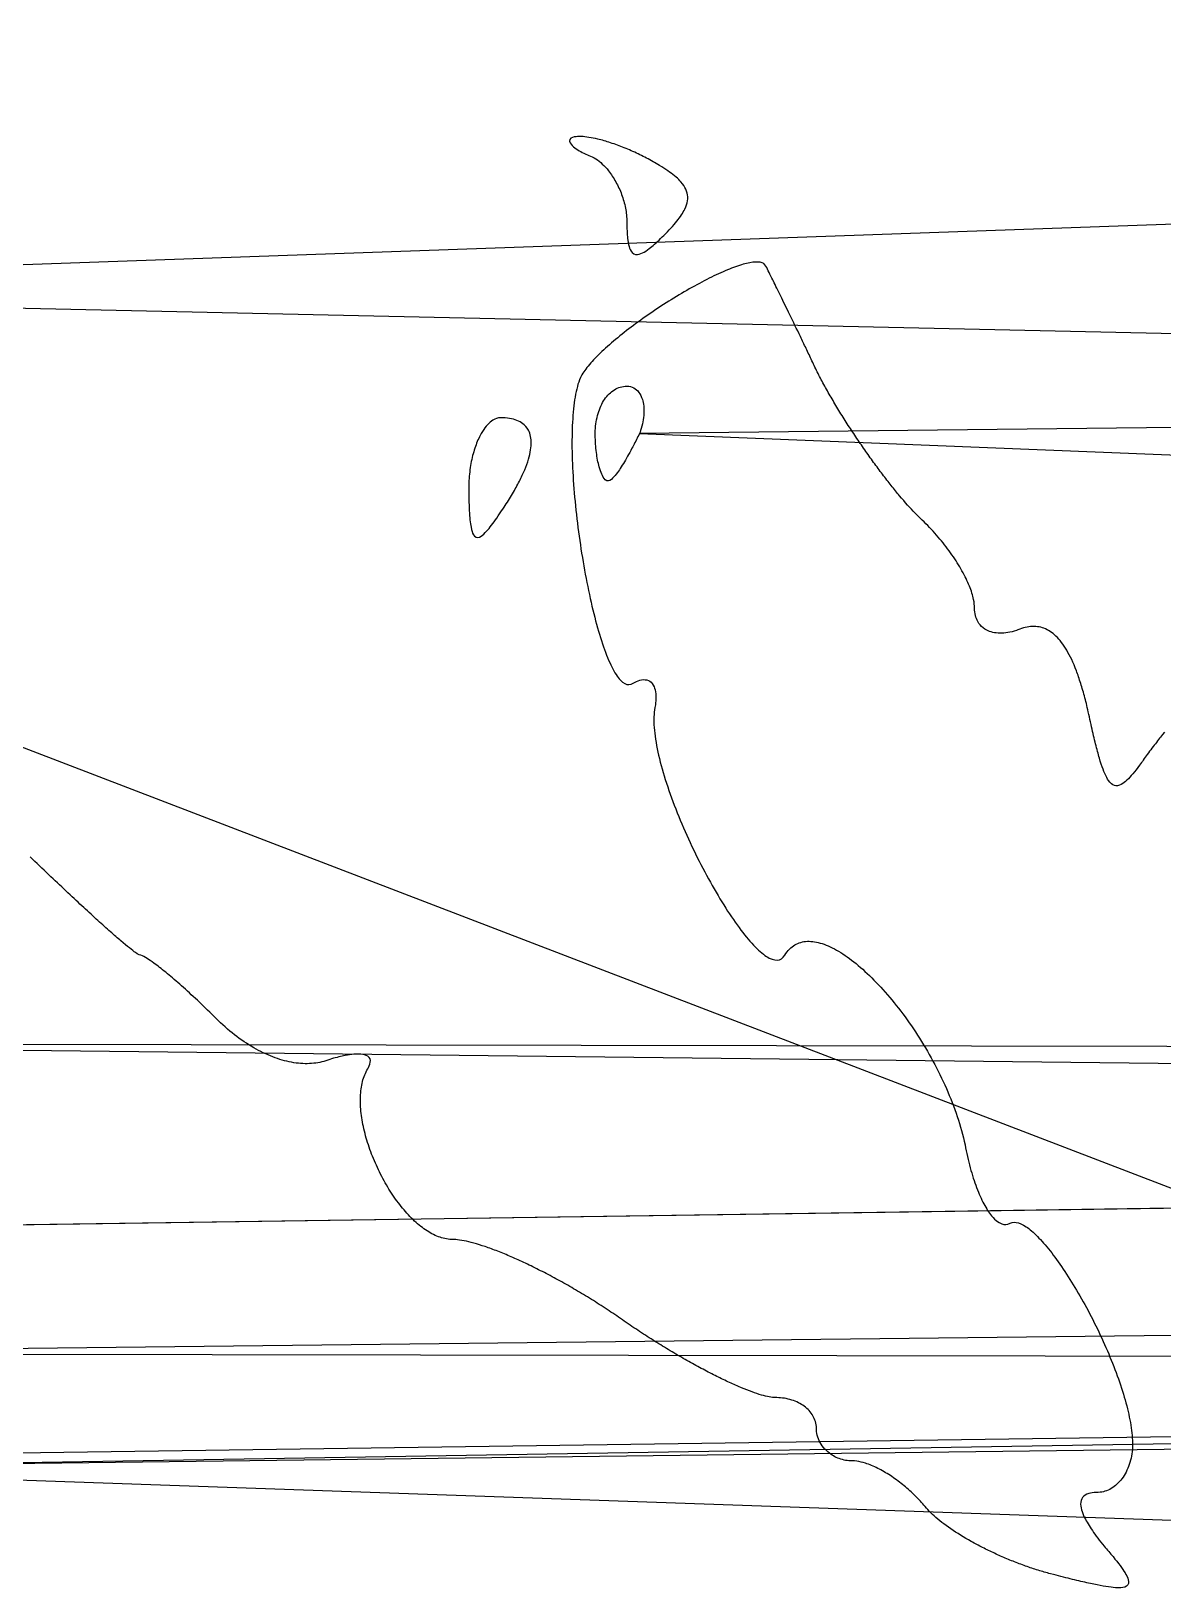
# Model space of a CAD drawing. Header units: metres. Extents: x 0 to 2740, y 0 to 1840.
# Drawn here: x 951.5 to 1309.6, y 289.5 to 782.3 of the extents above; entities that cross this region are included whole.
import ezdxf

# ---------------------------------------------------------------- set-up
doc = ezdxf.new("R2010")
doc.units = ezdxf.units.M

msp = doc.modelspace()

# ---------------------------------------------------------------- linework, layer by layer
for points in [[(2156.177592, 92.248344), (0, 920)], [(2069, 748), (710, 700)], [(1310.110875, 560.499125), (1309.507737, 559.765903), (1308.882351, 558.991569), (1308.561, 558.589), (1308.233709, 558.176171), (1307.900352, 557.753088), (1307.560803, 557.319757), (1307.214936, 556.876184), (1306.862625, 556.422375), (1306.503744, 555.958336), (1306.138167, 555.484073), (1305.765768, 554.999592), (1305.386421, 554.504899), (1305, 554), (1304.672687, 553.52511), (1304.350696, 553.06048), (1304.033949, 552.60617), (1303.722368, 552.16224), (1303.415875, 551.72875), (1303.114392, 551.30576), (1302.817841, 550.89333), (1302.239223, 550.10039), (1301.679397, 549.35041), (1301.137739, 548.64387), (1300.613625, 547.98125), (1300.106431, 547.36303), (1299.615533, 546.78969), (1299.140307, 546.26171), (1298.680129, 545.77957), (1298.234375, 545.34375), (1297.802421, 544.95473), (1297.383643, 544.61299), (1296.977417, 544.31901), (1296.390248, 543.96864), (1295.827811, 543.72843), (1295.288, 543.6), (1294.768709, 543.58497), (1294.267832, 543.68496), (1293.783263, 543.90159), (1293.312896, 544.23648), (1292.854625, 544.69125), (1292.406344, 545.26752), (1292.112, 545.72), (1291.820536, 546.22768), (1291.531328, 546.79104), (1291.243752, 547.41056), (1290.957184, 548.08672), (1290.671, 548.82), (1290.384576, 549.61088), (1290.097288, 550.45984), (1289.808512, 551.36736), (1289.517624, 552.33392), (1289.371193, 552.83949), (1289.224, 553.36), (1289.075967, 553.89551), (1288.927016, 554.44608), (1288.777069, 555.01177), (1288.626048, 555.59264), (1288.473875, 556.18875), (1288.320472, 556.80016), (1288.165761, 557.42693), (1288.009664, 558.06912), (1287.852103, 558.72679), (1287.693, 559.4), (1287.532277, 560.08881), (1287.369856, 560.79328), (1287.205659, 561.51347), (1287.039608, 562.24944), (1286.871625, 563.00125), (1286.701632, 563.76896), (1286.529551, 564.55263), (1286.355304, 565.35232), (1286.178813, 566.16809), (1286, 567), (1285.849399, 567.655802), (1285.697592, 568.303216), (1285.544573, 568.942254), (1285.390336, 569.572928), (1285.234875, 570.19525), (1285.078184, 570.809232), (1284.920257, 571.414886), (1284.761088, 572.012224), (1284.600671, 572.601258), (1284.439, 573.182), (1284.276069, 573.754462), (1284.111872, 574.318656), (1283.946403, 574.874594), (1283.779656, 575.422288), (1283.611625, 575.96175), (1283.442304, 576.492992), (1283.271687, 577.016026), (1283.099768, 577.530864), (1282.926541, 578.037518), (1282.752, 578.536), (1282.576139, 579.026322), (1282.398952, 579.508496), (1282.220433, 579.982534), (1281.859375, 580.90625), (1281.492917, 581.797566), (1281.121011, 582.656578), (1280.743609, 583.483382), (1280.360663, 584.278074), (1279.972125, 585.04075), (1279.577947, 585.771506), (1279.178081, 586.470438), (1278.772479, 587.137642), (1278.361093, 587.773214), (1277.943875, 588.37725), (1277.520777, 588.949846), (1277.091751, 589.491098), (1276.656749, 590.001102), (1276.215723, 590.479954), (1275.768625, 590.92775), (1275.315407, 591.344586), (1274.856021, 591.730558), (1274.390419, 592.085762), (1273.918553, 592.410294), (1273.440375, 592.70425), (1272.955837, 592.967726), (1272.464891, 593.200818), (1271.967489, 593.403622), (1271.463583, 593.576234), (1270.953125, 593.71875), (1270.436067, 593.831266), (1269.912361, 593.913878), (1269.381959, 593.966682), (1268.844813, 593.989774), (1268.300875, 593.98325), (1267.750097, 593.947206), (1267.192431, 593.881738), (1266.627829, 593.786942), (1266.056243, 593.662914), (1265.477625, 593.50975), (1264.891927, 593.327546), (1264.299101, 593.116398), (1263.760604, 592.911798), (1263.285508, 592.746146), (1262.582464, 592.524368), (1261.891516, 592.334342), (1261.213312, 592.175744), (1260.5485, 592.04825), (1259.897728, 591.951536), (1259.261644, 591.885278), (1258.640896, 591.849152), (1258.036132, 591.842834), (1257.448, 591.866), (1256.877148, 591.918326), (1256.324224, 591.999488), (1255.789876, 592.109162), (1255.274752, 592.247024), (1254.7795, 592.41275), (1254.304768, 592.606016), (1253.851204, 592.826498), (1253.2805, 593.16225), (1252.750116, 593.545042), (1252.261588, 593.974106), (1251.816452, 594.448674), (1251.416244, 594.967978), (1251.0625, 595.53125), (1250.828608, 595.982096), (1250.622364, 596.456918), (1250.444416, 596.955392), (1250.295412, 597.477194), (1250.176, 598.022), (1250.086828, 598.589486), (1250.028544, 599.179328), (1250.001796, 599.791202), (1249.990448, 600.42712), (1249.94075, 601.09375), (1249.849472, 601.79008), (1249.717586, 602.51449), (1249.607582, 603.01223), (1249.48025, 603.52125), (1249.335878, 604.04107), (1249.174754, 604.57121), (1248.997166, 605.11119), (1248.803402, 605.66053), (1248.59375, 606.21875), (1248.368498, 606.78537), (1248.127934, 607.35991), (1247.872346, 607.94189), (1247.602022, 608.53083), (1247.31725, 609.12625), (1247.018318, 609.72767), (1246.705514, 610.33461), (1246.379126, 610.94659), (1246.039442, 611.56313), (1245.68675, 612.18375), (1245.321338, 612.80797), (1244.943494, 613.43531), (1244.553506, 614.06529), (1244.151662, 614.69743), (1243.73825, 615.33125), (1243.313558, 615.96627), (1242.877874, 616.60201), (1242.431486, 617.23799), (1241.974682, 617.87373), (1241.50775, 618.50875), (1241.030978, 619.14257), (1240.544654, 619.77471), (1240.049066, 620.40469), (1239.544502, 621.03203), (1239.03125, 621.65625), (1238.509598, 622.27687), (1237.979834, 622.89341), (1237.442246, 623.50539), (1236.897122, 624.11233), (1236.34475, 624.71375), (1235.785418, 625.30917), (1235.219414, 625.89811), (1234.647026, 626.48009), (1234.068542, 627.05463), (1233.48425, 627.62125), (1232.894438, 628.17947), (1232.299394, 628.72881), (1231.728213, 629.273583), (1231.174151, 629.841941), (1230.606625, 630.437875), (1230.026259, 631.060569), (1229.433677, 631.709207), (1228.829503, 632.382973), (1228.214361, 633.081051), (1227.588875, 633.802625), (1226.953669, 634.546879), (1226.309367, 635.312997), (1225.984, 635.704), (1225.656593, 636.100163), (1225.327224, 636.501384), (1224.995971, 636.907561), (1224.662912, 637.318592), (1224.328125, 637.734375), (1223.991688, 638.154808), (1223.653679, 638.579789), (1223.314176, 639.009216), (1222.973257, 639.442987), (1222.631, 639.881), (1222.287483, 640.323153), (1221.942784, 640.769344), (1221.596981, 641.219471), (1221.250152, 641.673432), (1220.902375, 642.131125), (1220.553728, 642.592448), (1220.204289, 643.057299), (1219.854136, 643.525576), (1219.503347, 643.997177), (1219.152, 644.472), (1218.800173, 644.949943), (1218.447944, 645.430904), (1218.095391, 645.914781), (1217.742592, 646.401472), (1217.389625, 646.890875), (1217.036568, 647.382888), (1216.683499, 647.877409), (1216.330496, 648.374336), (1215.977637, 648.873567), (1215.625, 649.375), (1215.272663, 649.878533), (1214.920704, 650.384064), (1214.569201, 650.891491), (1214.218232, 651.400712), (1213.867875, 651.911625), (1213.518208, 652.424128), (1213.169309, 652.938119), (1212.821256, 653.453496), (1212.474127, 653.970157), (1212.128, 654.488), (1211.782953, 655.006923), (1211.439064, 655.526824), (1211.096411, 656.047601), (1210.755072, 656.569152), (1210.415125, 657.091375), (1210.076648, 657.614168), (1209.739719, 658.137429), (1209.404416, 658.661056), (1209.070817, 659.184947), (1208.739, 659.709), (1208.409043, 660.233113), (1208.081024, 660.757184), (1207.755021, 661.281111), (1207.431112, 661.804792), (1207.109375, 662.328125), (1206.789888, 662.851008), (1206.472729, 663.373339), (1206.157976, 663.895016), (1205.845707, 664.415937), (1205.536, 664.936), (1205.228933, 665.455103), (1204.924584, 665.973144), (1204.623031, 666.490021), (1204.324352, 667.005632), (1204.028625, 667.519875), (1203.735928, 668.032648), (1203.446339, 668.543849), (1203.159936, 669.053376), (1202.876797, 669.561127), (1202.597, 670.067), (1202.320623, 670.570893), (1202.047744, 671.072704), (1201.778441, 671.572331), (1201.512792, 672.069672), (1201.250875, 672.564625), (1200.992768, 673.057088), (1200.738549, 673.546959), (1200.488296, 674.034136), (1200.242087, 674.518517), (1200, 675), (1199.760305, 675.509091), (1199.52124, 676.016328), (1199.282835, 676.521657), (1199.04512, 677.025024), (1198.808125, 677.526375), (1198.57188, 678.025656), (1198.336415, 678.522813), (1198.10176, 679.017792), (1197.867945, 679.510539), (1197.635, 680.001), (1197.402955, 680.489121), (1197.17184, 680.974848), (1196.941685, 681.458127), (1196.71252, 681.938904), (1196.484375, 682.417125), (1196.25728, 682.892736), (1196.031265, 683.365683), (1195.80636, 683.835912), (1195.582595, 684.303369), (1195.36, 684.768), (1195.138605, 685.229751), (1194.91844, 685.688568), (1194.699535, 686.144397), (1194.48192, 686.597184), (1194.05068, 687.493416), (1193.62496, 688.376832), (1193.205, 689.247), (1192.79104, 690.103488), (1192.38332, 690.945864), (1191.98208, 691.773696), (1191.58756, 692.586552), (1191.2, 693.384), (1190.81964, 694.165608), (1190.44672, 694.930944), (1190.08148, 695.679576), (1189.72416, 696.411072), (1189.375, 697.125), (1189.03424, 697.820928), (1188.70212, 698.498424), (1188.37888, 699.157056), (1188.06476, 699.796392), (1187.76, 700.416), (1187.46484, 701.015448), (1187.17952, 701.594304), (1186.90428, 702.152136), (1186.63936, 702.688512), (1186.385, 703.203), (1186.14144, 703.695168), (1185.90892, 704.164584), (1185.581365, 704.825103), (1185.28, 705.432), (1185.005635, 705.983817), (1184.75908, 706.479096), (1184.475, 707.049), (1184.24372, 707.512344), (1184, 708), (1183.705528, 708.433656), (1183.305024, 708.776448), (1182.802856, 709.031112), (1182.203392, 709.200384), (1181.511, 709.287), (1180.730048, 709.293696), (1179.864904, 709.223208), (1178.919936, 709.078272), (1178.418883, 708.978741), (1177.899512, 708.861624), (1177.362369, 708.727263), (1176.808, 708.576), (1176.236951, 708.408177), (1175.649768, 708.224136), (1175.046997, 708.024219), (1174.429184, 707.808768), (1173.796875, 707.578125), (1173.150616, 707.332632), (1172.490953, 707.072631), (1171.818432, 706.798464), (1171.133599, 706.510473), (1170.437, 706.209), (1169.729181, 705.894387), (1169.010688, 705.566976), (1168.282067, 705.227109), (1167.543864, 704.875128), (1166.796625, 704.511375), (1166.040896, 704.136192), (1165.277223, 703.749921), (1164.506152, 703.352904), (1163.728229, 702.945483), (1162.944, 702.528), (1162.154011, 702.100797), (1161.358808, 701.664216), (1160.558937, 701.218599), (1159.754944, 700.764288), (1158.947375, 700.301625), (1158.136776, 699.830952), (1157.323693, 699.352611), (1156.508672, 698.866944), (1155.692259, 698.374293), (1154.875, 697.875), (1154.057441, 697.369407), (1153.240128, 696.857856), (1152.423607, 696.340689), (1151.608424, 695.818248), (1150.795125, 695.290875), (1149.984256, 694.758912), (1149.176363, 694.222701), (1148.371992, 693.682584), (1147.571689, 693.138903), (1146.776, 692.592), (1145.985471, 692.042217), (1145.200648, 691.489896), (1144.422077, 690.935379), (1143.650304, 690.379008), (1142.885875, 689.821125), (1142.129336, 689.262072), (1141.381233, 688.702191), (1140.642112, 688.141824), (1139.912519, 687.581313), (1139.193, 687.021), (1138.484101, 686.461227), (1137.786368, 685.902336), (1137.100347, 685.344669), (1136.426584, 684.788568), (1135.765625, 684.234375), (1135.118016, 683.682432), (1134.484303, 683.133081), (1133.865032, 682.586664), (1133.260749, 682.043523), (1132.672, 681.504), (1132.099331, 680.968437), (1131.543288, 680.437176), (1131.004417, 679.910559), (1130.483264, 679.388928), (1129.980375, 678.872625), (1129.496296, 678.361992), (1129.031573, 677.857371), (1128.586752, 677.359104), (1128.162379, 676.867533), (1127.759, 676.383), (1127.377161, 675.905847), (1127.017408, 675.436416), (1126.680287, 674.975049), (1126.366344, 674.522088), (1126.076125, 674.077875), (1125.810176, 673.642752), (1125.353272, 672.801144), (1125, 672), (1124.766575, 671.322447), (1124.5462, 670.610376), (1124.338725, 669.864669), (1124.144, 669.086208), (1123.961875, 668.275875), (1123.7922, 667.434552), (1123.634825, 666.563121), (1123.4896, 665.662464), (1123.356375, 664.733463), (1123.235, 663.777), (1123.125325, 662.793957), (1123.0272, 661.785216), (1122.940475, 660.751659), (1122.865, 659.694168), (1122.800625, 658.613625), (1122.7472, 657.510912), (1122.704575, 656.386911), (1122.6726, 655.242504), (1122.651125, 654.078573), (1122.64, 652.896), (1122.639075, 651.695667), (1122.6482, 650.478456), (1122.667225, 649.245249), (1122.696, 647.996928), (1122.734375, 646.734375), (1122.7822, 645.458472), (1122.839325, 644.170101), (1122.9056, 642.870144), (1122.980875, 641.559483), (1123.065, 640.239), (1123.157825, 638.909577), (1123.2592, 637.572096), (1123.368975, 636.227439), (1123.487, 634.876488), (1123.613125, 633.520125), (1123.7472, 632.159232), (1123.889075, 630.794691), (1124.0386, 629.427384), (1124.195625, 628.058193), (1124.36, 626.688), (1124.531575, 625.317687), (1124.7102, 623.948136), (1124.895725, 622.580229), (1125.088, 621.214848), (1125.286875, 619.852875), (1125.4922, 618.495192), (1125.703825, 617.142681), (1125.9216, 615.796224), (1126.145375, 614.456703), (1126.375, 613.125), (1126.610325, 611.801997), (1126.8512, 610.488576), (1127.097475, 609.185619), (1127.349, 607.894008), (1127.605625, 606.614625), (1127.8672, 605.348352), (1128.133575, 604.096071), (1128.4046, 602.858664), (1128.680125, 601.637013), (1128.96, 600.432), (1129.244075, 599.244507), (1129.5322, 598.075416), (1129.824225, 596.925609), (1130.12, 595.795968), (1130.419375, 594.687375), (1130.7222, 593.600712), (1131.028325, 592.536861), (1131.3376, 591.496704), (1131.649875, 590.481123), (1131.965, 589.491), (1132.282825, 588.527217), (1132.6032, 587.590656), (1132.925975, 586.682199), (1133.251, 585.802728), (1133.578125, 584.953125), (1133.9072, 584.134272), (1134.238075, 583.347051), (1134.5706, 582.592344), (1134.904625, 581.871033), (1135.24, 581.184), (1135.576575, 580.532127), (1135.9142, 579.916296), (1136.252725, 579.337389), (1136.592, 578.796288), (1136.931875, 578.293875), (1137.2722, 577.831032), (1137.612825, 577.408641), (1137.9536, 577.027584), (1138.635, 576.393), (1139.3152, 575.934336), (1139.993, 575.658648), (1140.6672, 575.572992), (1141.3366, 575.684424), (1142, 576), (1142.444546, 576.253854), (1143.019914, 576.542486), (1143.574738, 576.774862), (1144.10825, 576.95175), (1144.619682, 577.073918), (1145.226752, 577.150848), (1145.796622, 577.144978), (1146.327792, 577.057808), (1146.818762, 576.890838), (1147.268032, 576.645568), (1147.674102, 576.323498), (1148.035472, 575.926128), (1148.350642, 575.454958), (1148.618112, 574.911488), (1148.796736, 574.425664), (1148.943104, 573.895296), (1149.056448, 573.321152), (1149.136, 572.704), (1149.180992, 572.044608), (1149.191594, 571.522806), (1149.182, 570.978), (1149.151886, 570.410514), (1149.100928, 569.820672), (1149.028802, 569.208798), (1148.862827, 568.325731), (1148.751016, 567.623448), (1148.664129, 566.893937), (1148.601728, 566.137984), (1148.563375, 565.356375), (1148.548632, 564.549896), (1148.557061, 563.719333), (1148.588224, 562.865472), (1148.641683, 561.989099), (1148.717, 561.091), (1148.813737, 560.171961), (1148.931456, 559.232768), (1149.069719, 558.274207), (1149.228088, 557.297064), (1149.406125, 556.302125), (1149.603392, 555.290176), (1149.819451, 554.262003), (1150.053864, 553.218392), (1150.306193, 552.160129), (1150.576, 551.088), (1150.862847, 550.002791), (1151.166296, 548.905288), (1151.485909, 547.796277), (1151.821248, 546.676544), (1152.171875, 545.546875), (1152.537352, 544.408056), (1152.917241, 543.260873), (1153.311104, 542.106112), (1153.718503, 540.944559), (1154.139, 539.777), (1154.572157, 538.604221), (1155.017536, 537.427008), (1155.474699, 536.246147), (1155.943208, 535.062424), (1156.422625, 533.876625), (1156.912512, 532.689536), (1157.412431, 531.501943), (1157.921944, 530.314632), (1158.440613, 529.128389), (1158.968, 527.944), (1159.503667, 526.762251), (1160.047176, 525.583928), (1160.598089, 524.409817), (1161.155968, 523.240704), (1161.720375, 522.077375), (1162.290872, 520.920616), (1162.867021, 519.771213), (1163.448384, 518.629952), (1164.034523, 517.497619), (1164.625, 516.375), (1165.219377, 515.262881), (1165.817216, 514.162048), (1166.418079, 513.073287), (1167.021528, 511.997384), (1167.627125, 510.935125), (1168.234432, 509.887296), (1168.843011, 508.854683), (1169.452424, 507.838072), (1170.062233, 506.838249), (1170.672, 505.856), (1171.281287, 504.892111), (1171.889656, 503.947368), (1172.496669, 503.022557), (1173.101888, 502.118464), (1173.704875, 501.235875), (1174.305192, 500.375576), (1174.902401, 499.538353), (1175.496064, 498.724992), (1176.085743, 497.936279), (1176.671, 497.173), (1177.251397, 496.435941), (1177.826496, 495.725888), (1178.395859, 495.043627), (1178.959048, 494.389944), (1179.515625, 493.765625), (1180.065152, 493.171456), (1180.607191, 492.608223), (1181.141304, 492.076712), (1181.667053, 491.577709), (1182.184, 491.112), (1182.691707, 490.680371), (1183.189736, 490.283608), (1183.677649, 489.922497), (1184.155008, 489.597824), (1184.621375, 489.310375), (1185.076312, 489.060936), (1185.950144, 488.679232), (1186.773, 488.459), (1187.541376, 488.406528), (1188.251768, 488.528104), (1188.900672, 488.830016), (1189.484584, 489.318552), (1190, 490), (1190.338043, 490.522363), (1190.691944, 491.009704), (1191.061361, 491.462401), (1191.445952, 491.880832), (1191.845375, 492.265375), (1192.259288, 492.616408), (1192.687349, 492.934309), (1193.129216, 493.219456), (1193.584547, 493.472227), (1194.053, 493.693), (1194.534233, 493.882153), (1195.027904, 494.040064), (1195.533671, 494.167111), (1196.051192, 494.263672), (1196.580125, 494.330125), (1197.120128, 494.366848), (1197.670859, 494.374219), (1198.231976, 494.352616), (1198.803137, 494.302417), (1199.384, 494.224), (1199.974223, 494.117743), (1200.573464, 493.984024), (1201.181381, 493.823221), (1201.797632, 493.635712), (1202.421875, 493.421875), (1203.053768, 493.182088), (1203.692969, 492.916729), (1204.339136, 492.626176), (1204.991927, 492.310807), (1205.651, 491.971), (1206.316013, 491.607133), (1206.986624, 491.219584), (1207.662491, 490.808731), (1208.343272, 490.374952), (1209.028625, 489.918625), (1209.718208, 489.440128), (1210.411679, 488.939839), (1211.108696, 488.418136), (1211.808917, 487.875397), (1212.512, 487.312), (1213.217603, 486.728323), (1213.925384, 486.124744), (1214.635001, 485.501641), (1215.346112, 484.859392), (1216.058375, 484.198375), (1216.771448, 483.518968), (1217.484989, 482.821549), (1218.198656, 482.106496), (1218.912107, 481.374187), (1219.625, 480.625), (1220.336993, 479.859313), (1221.047744, 479.077504), (1221.756911, 478.279951), (1222.464152, 477.467032), (1223.169125, 476.639125), (1223.871488, 475.796608), (1224.570899, 474.939859), (1225.267016, 474.069256), (1225.959497, 473.185177), (1226.648, 472.288), (1227.332183, 471.378103), (1228.011704, 470.455864), (1228.686221, 469.521661), (1229.355392, 468.575872), (1230.018875, 467.618875), (1230.676328, 466.651048), (1231.327409, 465.672769), (1231.971776, 464.684416), (1232.609087, 463.686367), (1233.239, 462.679), (1233.861173, 461.662693), (1234.475264, 460.637824), (1235.080931, 459.604771), (1235.677832, 458.563912), (1236.265625, 457.515625), (1236.843968, 456.460288), (1237.412519, 455.398279), (1237.970936, 454.329976), (1238.518877, 453.255757), (1239.056, 452.176), (1239.581963, 451.091083), (1240.096424, 450.001384), (1240.599041, 448.907281), (1241.089472, 447.809152), (1241.567375, 446.707375), (1242.032408, 445.602328), (1242.484229, 444.494389), (1242.922496, 443.383936), (1243.346867, 442.271347), (1243.757, 441.157), (1244.152553, 440.041273), (1244.533184, 438.924544), (1244.898551, 437.807191), (1245.248312, 436.689592), (1245.582125, 435.572125), (1245.899648, 434.455168), (1246.200539, 433.339099), (1246.484456, 432.224296), (1246.751057, 431.111137), (1247, 430), (1247.183568, 429.046064), (1247.374144, 428.104512), (1247.571536, 427.175728), (1247.775552, 426.260096), (1247.986, 425.358), (1248.202688, 424.469824), (1248.425424, 423.595952), (1248.654016, 422.736768), (1248.888272, 421.892656), (1249.128, 421.064), (1249.373008, 420.251184), (1249.623104, 419.454592), (1249.878096, 418.674608), (1250.137792, 417.911616), (1250.402, 417.166), (1250.670528, 416.438144), (1250.943184, 415.728432), (1251.219776, 415.037248), (1251.500112, 414.364976), (1251.784, 413.712), (1252.071248, 413.078704), (1252.361664, 412.465472), (1252.655056, 411.872688), (1252.951232, 411.300736), (1253.25, 410.75), (1253.551168, 410.220864), (1253.854544, 409.713712), (1254.159936, 409.228928), (1254.467152, 408.766896), (1254.776, 408.328), (1255.086288, 407.912624), (1255.397824, 407.521152), (1255.867048, 406.979604), (1256.338, 406.494), (1256.810032, 406.065636), (1257.282496, 405.695808), (1257.754744, 405.385812), (1258.226128, 405.136944), (1258.696, 404.9505), (1259.319024, 404.801252), (1259.936672, 404.768356), (1260.547408, 404.854884), (1261.276249, 405.162686), (1261.865323, 405.385722), (1262.501125, 405.47575), (1263.181207, 405.436898), (1263.903121, 405.273294), (1264.664419, 404.989066), (1265.462653, 404.588342), (1266.295375, 404.07525), (1266.723904, 403.777856), (1267.160137, 403.453918), (1267.603768, 403.103952), (1268.054491, 402.728474), (1268.512, 402.328), (1268.975989, 401.903046), (1269.446152, 401.454128), (1269.922183, 400.981762), (1270.403776, 400.486464), (1270.890625, 399.96875), (1271.382424, 399.429136), (1271.878867, 398.868138), (1272.379648, 398.286272), (1272.884461, 397.684054), (1273.393, 397.062), (1273.904959, 396.420626), (1274.420032, 395.760448), (1274.937913, 395.081982), (1275.458296, 394.385744), (1275.980875, 393.67225), (1276.505344, 392.942016), (1277.031397, 392.195558), (1277.558728, 391.433392), (1278.087031, 390.656034), (1278.616, 389.864), (1279.145329, 389.057806), (1279.674712, 388.237968), (1280.203843, 387.405002), (1280.732416, 386.559424), (1281.260125, 385.70175), (1281.786664, 384.832496), (1282.311727, 383.952178), (1282.835008, 383.061312), (1283.356201, 382.160414), (1283.875, 381.25), (1284.391099, 380.330586), (1284.904192, 379.402688), (1285.413973, 378.466822), (1285.920136, 377.523504), (1286.422375, 376.57325), (1286.920384, 375.616576), (1287.413857, 374.653998), (1287.902488, 373.686032), (1288.385971, 372.713194), (1288.864, 371.736), (1289.336269, 370.754966), (1289.802472, 369.770608), (1290.262303, 368.783442), (1290.715456, 367.793984), (1291.161625, 366.80275), (1291.600504, 365.810256), (1292.031787, 364.817018), (1292.455168, 363.823552), (1292.870341, 362.830374), (1293.277, 361.838), (1293.674839, 360.846946), (1294.063552, 359.857728), (1294.442833, 358.870862), (1294.812376, 357.886864), (1295.171875, 356.90625), (1295.521024, 355.929536), (1295.859517, 354.957238), (1296.187048, 353.989872), (1296.503311, 353.027954), (1296.808, 352.072), (1297.100809, 351.122526), (1297.381432, 350.180048), (1297.649563, 349.245082), (1297.904896, 348.318144), (1298.147125, 347.39975), (1298.375944, 346.490416), (1298.591047, 345.590658), (1298.792128, 344.700992), (1298.978881, 343.821934), (1299.151, 342.954), (1299.308179, 342.097706), (1299.450112, 341.253568), (1299.576493, 340.422102), (1299.687016, 339.603824), (1299.781375, 338.79925), (1299.859264, 338.008896), (1299.920377, 337.233278), (1299.964408, 336.472912), (1299.991051, 335.728314), (1300, 335), (1299.986608, 334.282862), (1299.946864, 333.572096), (1299.881416, 332.868674), (1299.790912, 332.173568), (1299.676, 331.48775), (1299.537328, 330.812192), (1299.375544, 330.147866), (1299.191296, 329.495744), (1298.985232, 328.856798), (1298.758, 328.232), (1298.510248, 327.622322), (1298.242624, 327.028736), (1297.955776, 326.452214), (1297.650352, 325.893728), (1297.327, 325.35425), (1296.986368, 324.834752), (1296.629104, 324.336206), (1296.255856, 323.859584), (1295.867272, 323.405858), (1295.464, 322.976), (1295.046688, 322.570982), (1294.615984, 322.191776), (1294.172536, 321.839354), (1293.716992, 321.514688), (1293.25, 321.21875), (1292.772208, 320.952512), (1292.284264, 320.716946), (1291.786816, 320.513024), (1291.280512, 320.341718), (1290.766, 320.204), (1290.243928, 320.100842), (1289.714944, 320.033216), (1289.179696, 320.002094), (1288.530792, 319.992808), (1287.867375, 319.955125), (1287.252288, 319.885312), (1286.685369, 319.783531), (1286.166456, 319.649944), (1285.548968, 319.422632), (1285.016152, 319.139448), (1284.567624, 318.800776), (1284.203, 318.407), (1283.921896, 317.958504), (1283.723928, 317.455672), (1283.608712, 316.898888), (1283.575864, 316.288536), (1283.625, 315.625), (1283.715423, 315.092677), (1283.851584, 314.530816), (1284.033321, 313.939579), (1284.260472, 313.319128), (1284.532875, 312.669625), (1284.850368, 311.991232), (1285.087, 311.523), (1285.343552, 311.042048), (1285.619976, 310.548424), (1285.916224, 310.042176), (1286.232248, 309.523352), (1286.568, 308.992), (1286.923432, 308.448168), (1287.298496, 307.891904), (1287.693144, 307.323256), (1288.107328, 306.742272), (1288.541, 306.149), (1288.994112, 305.543488), (1289.466616, 304.925784), (1289.958464, 304.295936), (1290.469608, 303.653992), (1291, 303), (1291.38549, 302.554194), (1291.76192, 302.116752), (1292.12923, 301.687638), (1292.48736, 301.266816), (1292.83625, 300.85425), (1293.17584, 300.449904), (1293.50607, 300.053742), (1293.82688, 299.665728), (1294.44, 298.914), (1295.01472, 298.194432), (1295.55056, 297.506736), (1296.04704, 296.850624), (1296.50368, 296.225808), (1296.92, 295.632), (1297.29552, 295.068912), (1297.62976, 294.536256), (1297.92224, 294.033744), (1298.17248, 293.561088), (1298.46759, 292.907454), (1298.66496, 292.319376), (1298.76297, 291.795882), (1298.73629, 291.196674), (1298.52625, 290.70825), (1298.12901, 290.328306), (1297.54073, 290.054538), (1296.97184, 289.917504), (1296.29171, 289.837926), (1295.77569, 289.816314), (1295.20903, 289.819518), (1294.59125, 289.84725), (1293.92187, 289.899222), (1293.20041, 289.975146), (1292.42639, 290.074734), (1291.59933, 290.197698), (1290.71875, 290.34375), (1289.78417, 290.512602), (1288.79511, 290.703966), (1288.28, 290.808), (1287.75109, 290.917554), (1287.20832, 291.032592), (1286.65163, 291.153078), (1286.08096, 291.278976), (1285.49625, 291.41025), (1284.89744, 291.546864), (1284.28447, 291.688782), (1283.65728, 291.835968), (1283.01581, 291.988386), (1282.36, 292.146), (1281.68979, 292.308774), (1281.00512, 292.476672), (1280.30593, 292.649658), (1279.59216, 292.827696), (1278.86375, 293.01075), (1278.12064, 293.198784), (1277.36277, 293.391762), (1276.59008, 293.589648), (1275.80251, 293.792406), (1275, 294), (1274.036528, 294.247136), (1273.552332, 294.375984), (1273.066624, 294.508288), (1272.5795, 294.644), (1272.091056, 294.783072), (1271.601388, 294.925456), (1271.110592, 295.071104), (1270.618764, 295.219968), (1270.126, 295.372), (1269.632396, 295.527152), (1269.138048, 295.685376), (1268.643052, 295.846624), (1268.147504, 296.010848), (1267.6515, 296.178), (1267.155136, 296.348032), (1266.658508, 296.520896), (1266.161712, 296.696544), (1265.664844, 296.874928), (1265.168, 297.056), (1264.671276, 297.239712), (1264.174768, 297.426016), (1263.678572, 297.614864), (1263.182784, 297.806208), (1262.6875, 298), (1262.192816, 298.196192), (1261.698828, 298.394736), (1261.205632, 298.595584), (1260.713324, 298.798688), (1260.222, 299.004), (1259.731756, 299.211472), (1259.242688, 299.421056), (1258.754892, 299.632704), (1258.268464, 299.846368), (1257.7835, 300.062), (1257.300096, 300.279552), (1256.818348, 300.498976), (1256.338352, 300.720224), (1255.860204, 300.943248), (1255.384, 301.168), (1254.909836, 301.394432), (1254.437808, 301.622496), (1253.968012, 301.852144), (1253.500544, 302.083328), (1253.0355, 302.316), (1252.572976, 302.550112), (1252.113068, 302.785616), (1251.655872, 303.022464), (1251.201484, 303.260608), (1250.75, 303.5), (1250.301516, 303.740592), (1249.856128, 303.982336), (1249.413932, 304.225184), (1248.975024, 304.469088), (1248.107456, 304.959872), (1247.254192, 305.454304), (1246.416, 305.952), (1245.593648, 306.452576), (1244.787904, 306.955648), (1243.999536, 307.460832), (1243.229312, 307.967744), (1242.478, 308.476), (1241.746368, 308.985216), (1241.035184, 309.495008), (1240.345216, 310.004992), (1239.677232, 310.514784), (1239.032, 311.024), (1238.410288, 311.532256), (1237.812864, 312.039168), (1237.240496, 312.544352), (1236.693952, 313.047424), (1236.174, 313.548), (1235.681408, 314.045696), (1235.216944, 314.540128), (1234.781376, 315.030912), (1234.375472, 315.517664), (1234, 316), (1233.635256, 316.419944), (1233.261248, 316.839552), (1232.878312, 317.258488), (1232.486784, 317.676416), (1232.087, 318.093), (1231.679296, 318.507904), (1231.264008, 318.920792), (1230.841472, 319.331328), (1230.412024, 319.739176), (1229.976, 320.144), (1229.533736, 320.545464), (1229.085568, 320.943232), (1228.631832, 321.336968), (1228.172864, 321.726336), (1227.709, 322.111), (1227.240576, 322.490624), (1226.767928, 322.864872), (1226.291392, 323.233408), (1225.811304, 323.595896), (1225.328, 323.952), (1224.841816, 324.301384), (1224.353088, 324.643712), (1223.862152, 324.978648), (1223.369344, 325.305856), (1222.875, 325.625), (1222.379456, 325.935744), (1221.883048, 326.237752), (1221.386112, 326.530688), (1220.888984, 326.814216), (1220.392, 327.088), (1219.895496, 327.351704), (1219.399808, 327.604992), (1218.905272, 327.847528), (1218.412224, 328.078976), (1217.921, 328.299), (1217.431936, 328.507264), (1216.945368, 328.703432), (1216.461632, 328.887168), (1215.981064, 329.058136), (1215.504, 329.216), (1214.795709, 329.427491), (1214.097192, 329.607608), (1213.409583, 329.755217), (1212.734016, 329.869184), (1212.071625, 329.948375), (1211.423544, 329.991656), (1210.820304, 330.001495), (1210.285056, 330.02368), (1209.756072, 330.071785), (1209.234, 330.145), (1208.719488, 330.242515), (1208.213184, 330.36352), (1207.715736, 330.507205), (1207.227792, 330.67276), (1206.75, 330.859375), (1206.283008, 331.06624), (1205.827464, 331.292545), (1205.384016, 331.53748), (1204.953312, 331.800235), (1204.536, 332.08), (1204.132728, 332.375965), (1203.617992, 332.794385), (1203.130904, 333.238245), (1202.673, 333.705625), (1202.245816, 334.194605), (1201.850888, 334.703265), (1201.489752, 335.229685), (1201.163944, 335.771945), (1200.875, 336.328125), (1200.624456, 336.896305), (1200.413848, 337.474565), (1200.244712, 338.060985), (1200.118584, 338.653645), (1200.037, 339.250625), (1200.001496, 339.850005), (1199.99284, 340.357584), (1199.955625, 340.88475), (1199.88736, 341.400576), (1199.788855, 341.904738), (1199.66092, 342.396912), (1199.504365, 342.876774), (1199.32, 343.344), (1199.108635, 343.798266), (1198.87108, 344.239248), (1198.608145, 344.666622), (1198.32064, 345.080064), (1198.009375, 345.47925), (1197.67516, 345.863856), (1197.318805, 346.233558), (1196.94112, 346.588032), (1196.542915, 346.926954), (1196.125, 347.25), (1195.688185, 347.556846), (1195.23328, 347.847168), (1194.761095, 348.120642), (1194.27244, 348.376944), (1193.768125, 348.61575), (1193.24896, 348.836736), (1192.715755, 349.039578), (1192.16932, 349.223952), (1191.610465, 349.389534), (1191.04, 349.536), (1190.458735, 349.663026), (1189.86748, 349.770288), (1189.267045, 349.857462), (1188.65824, 349.924224), (1188.041875, 349.97025), (1187.41876, 349.995216), (1186.785517, 350.003292), (1186.089088, 350.052288), (1185.581672, 350.117072), (1185.040704, 350.207104), (1184.467, 350.322), (1183.861376, 350.461376), (1183.224648, 350.624848), (1182.557632, 350.812032), (1181.861144, 351.022544), (1181.136, 351.256), (1180.383016, 351.512016), (1179.603008, 351.790208), (1178.796792, 352.090192), (1177.965184, 352.411584), (1177.109, 352.754), (1176.229056, 353.117056), (1175.326168, 353.500368), (1174.866375, 353.6995), (1174.401152, 353.903552), (1173.930601, 354.112476), (1173.454824, 354.326224), (1172.973923, 354.544748), (1172.488, 354.768), (1171.997157, 354.995932), (1171.501496, 355.228496), (1171.001119, 355.465644), (1170.496128, 355.707328), (1169.986625, 355.9535), (1169.472712, 356.204112), (1168.954491, 356.459116), (1168.432064, 356.718464), (1167.905533, 356.982108), (1167.375, 357.25), (1166.840567, 357.522092), (1166.302336, 357.798336), (1165.760409, 358.078684), (1165.214888, 358.363088), (1164.665875, 358.6515), (1164.113472, 358.943872), (1163.557781, 359.240156), (1162.998904, 359.540304), (1162.436943, 359.844268), (1161.872, 360.152), (1161.304177, 360.463452), (1160.733576, 360.778576), (1160.160299, 361.097324), (1159.584448, 361.419648), (1159.006125, 361.7455), (1158.425432, 362.074832), (1157.842471, 362.407596), (1157.257344, 362.743744), (1156.670153, 363.083228), (1156.081, 363.426), (1155.489987, 363.772012), (1154.897216, 364.121216), (1154.302789, 364.473564), (1153.706808, 364.829008), (1153.109375, 365.1875), (1152.510592, 365.548992), (1151.910561, 365.913436), (1151.309384, 366.280784), (1150.707163, 366.650988), (1150.104, 367.024), (1149.499997, 367.399772), (1148.895256, 367.778256), (1148.289879, 368.159404), (1147.683968, 368.543168), (1147.077625, 368.9295), (1146.470952, 369.318352), (1145.864051, 369.709676), (1145.257024, 370.103424), (1144.649973, 370.499548), (1144.043, 370.898), (1143.436207, 371.298732), (1142.829696, 371.701696), (1142.223569, 372.106844), (1141.617928, 372.514128), (1141.012875, 372.9235), (1140.408512, 373.334912), (1139.804941, 373.748316), (1139.202264, 374.163664), (1138.600583, 374.580908), (1138, 375), (1137.398819, 375.419092), (1136.795352, 375.836336), (1136.189713, 376.251684), (1135.582016, 376.665088), (1134.972375, 377.0765), (1134.360904, 377.485872), (1133.747717, 377.893156), (1133.132928, 378.298304), (1132.516651, 378.701268), (1131.899, 379.102), (1131.280089, 379.500452), (1130.660032, 379.896576), (1130.038943, 380.290324), (1129.416936, 380.681648), (1128.794125, 381.0705), (1128.170624, 381.456832), (1127.546547, 381.840596), (1126.922008, 382.221744), (1126.297121, 382.600228), (1125.672, 382.976), (1125.046759, 383.349012), (1124.421512, 383.719216), (1123.796373, 384.086564), (1123.171456, 384.451008), (1122.546875, 384.8125), (1121.922744, 385.170992), (1121.299177, 385.526436), (1120.676288, 385.878784), (1120.054191, 386.227988), (1119.433, 386.574), (1118.812829, 386.916772), (1118.193792, 387.256256), (1117.576003, 387.592404), (1116.959576, 387.925168), (1116.344625, 388.2545), (1115.731264, 388.580352), (1115.119607, 388.902676), (1114.509768, 389.221424), (1113.901861, 389.536548), (1113.296, 389.848), (1112.692299, 390.155732), (1112.090872, 390.459696), (1111.491833, 390.759844), (1110.895296, 391.056128), (1110.301375, 391.3485), (1109.710184, 391.636912), (1109.121837, 391.921316), (1108.536448, 392.201664), (1107.954131, 392.477908), (1107.375, 392.75), (1106.799169, 393.017892), (1106.226752, 393.281536), (1105.657863, 393.540884), (1105.092616, 393.795888), (1104.531125, 394.0465), (1103.973504, 394.292672), (1103.419867, 394.534356), (1102.870328, 394.771504), (1102.325001, 395.004068), (1101.784, 395.232), (1101.247439, 395.455252), (1100.715432, 395.673776), (1100.188093, 395.887524), (1099.665536, 396.096448), (1099.147875, 396.3005), (1098.635224, 396.499632), (1098.127697, 396.693796), (1097.625408, 396.882944), (1097.128471, 397.067028), (1096.637, 397.246), (1096.151109, 397.419812), (1095.670912, 397.588416), (1095.196523, 397.751764), (1094.265625, 398.0625), (1093.359327, 398.351636), (1092.478541, 398.618788), (1091.624179, 398.863572), (1090.797153, 399.085604), (1089.998375, 399.2845), (1089.228757, 399.459876), (1088.489211, 399.611348), (1087.780649, 399.738532), (1087.103983, 399.841044), (1086.460125, 399.9185), (1085.849987, 399.970516), (1085.274481, 399.996708), (1084.48943, 400.011637), (1083.97784, 400.046296), (1083.46541, 400.103599), (1082.95232, 400.183168), (1082.43875, 400.284625), (1081.92488, 400.407592), (1081.41089, 400.551691), (1080.89696, 400.716544), (1080.38327, 400.901773), (1079.87, 401.107), (1079.35733, 401.331847), (1078.84544, 401.575936), (1078.33451, 401.838889), (1077.82472, 402.120328), (1077.31625, 402.419875), (1076.80928, 402.737152), (1076.30399, 403.071781), (1075.80056, 403.423384), (1075.29917, 403.791583), (1074.8, 404.176), (1074.30323, 404.576257), (1073.80904, 404.991976), (1073.31761, 405.422779), (1072.82912, 405.868288), (1072.34375, 406.328125), (1071.86168, 406.801912), (1071.38309, 407.289271), (1070.90816, 407.789824), (1070.43707, 408.303193), (1069.97, 408.829), (1069.50713, 409.366867), (1069.04864, 409.916416), (1068.59471, 410.477269), (1068.14552, 411.049048), (1067.70125, 411.631375), (1067.26208, 412.223872), (1066.82819, 412.826161), (1066.39976, 413.437864), (1065.97697, 414.058603), (1065.56, 414.688), (1065.14903, 415.325677), (1064.74424, 415.971256), (1064.34581, 416.624359), (1063.95392, 417.284608), (1063.56875, 417.951625), (1063.19048, 418.625032), (1062.81929, 419.304451), (1062.45536, 419.989504), (1062.09887, 420.679813), (1061.75, 421.375), (1061.40893, 422.074687), (1061.07584, 422.778496), (1060.75091, 423.486049), (1060.43432, 424.196968), (1060.12625, 424.910875), (1059.82688, 425.627392), (1059.53639, 426.346141), (1059.25496, 427.066744), (1058.98277, 427.788823), (1058.72, 428.512), (1058.46683, 429.235897), (1058.22344, 429.960136), (1057.99001, 430.684339), (1057.76672, 431.408128), (1057.55375, 432.131125), (1057.35128, 432.852952), (1057.15949, 433.573231), (1056.97856, 434.291584), (1056.80867, 435.007633), (1056.65, 435.721), (1056.50273, 436.431307), (1056.36704, 437.138176), (1056.24311, 437.841229), (1056.13112, 438.540088), (1056.03125, 439.234375), (1055.94368, 439.923712), (1055.86859, 440.607721), (1055.80616, 441.286024), (1055.75657, 441.958243), (1055.72, 442.624), (1055.69663, 443.282917), (1055.68664, 443.934616), (1055.69021, 444.578719), (1055.70752, 445.214848), (1055.73875, 445.842625), (1055.78408, 446.461672), (1055.84369, 447.071611), (1055.91776, 447.672064), (1056.00647, 448.262653), (1056.11, 448.843), (1056.22853, 449.412727), (1056.36224, 449.971456), (1056.51131, 450.518809), (1056.67592, 451.054408), (1056.85625, 451.577875), (1057.05248, 452.088832), (1057.26479, 452.586901), (1057.49336, 453.071704), (1057.73837, 453.542863), (1058, 454), (1058.248481, 454.4392), (1058.513429, 454.9912), (1058.703593, 455.5048), (1058.837888, 456.0928), (1058.859383, 456.6208), (1058.739449, 457.1752), (1058.464211, 457.6432), (1058.037557, 458.0248), (1057.569152, 458.2768), (1057.000547, 458.4688), (1056.475031, 458.5792), (1055.887979, 458.6512), (1055.240543, 458.6848), (1054.716032, 458.6848), (1054.158689, 458.6632), (1053.569, 458.62), (1052.947451, 458.5552), (1052.294528, 458.4688), (1051.610717, 458.3608), (1050.896504, 458.2312), (1050.403712, 458.1328), (1049.897768, 458.0248), (1049.378816, 457.9072), (1048.847, 457.78), (1048.302464, 457.6432), (1047.745352, 457.4968), (1047.175808, 457.3408), (1046.593976, 457.1752), (1046, 457), (1045.395248, 456.770784), (1044.781184, 456.563072), (1044.158096, 456.376768), (1043.526272, 456.211776), (1042.886, 456.068), (1042.237568, 455.945344), (1041.581264, 455.843712), (1040.917376, 455.763008), (1040.246192, 455.703136), (1039.568, 455.664), (1038.883088, 455.645504), (1038.191744, 455.647552), (1037.494256, 455.670048), (1036.790912, 455.712896), (1036.082, 455.776), (1035.367808, 455.859264), (1034.648624, 455.962592), (1033.924736, 456.085888), (1033.196432, 456.229056), (1032.464, 456.392), (1031.727728, 456.574624), (1030.987904, 456.776832), (1030.244816, 456.998528), (1029.498752, 457.239616), (1028.75, 457.5), (1027.998848, 457.779584), (1027.245584, 458.078272), (1026.490496, 458.395968), (1025.733872, 458.732576), (1024.976, 459.088), (1024.217168, 459.462144), (1023.457664, 459.854912), (1022.697776, 460.266208), (1021.937792, 460.695936), (1021.178, 461.144), (1020.418688, 461.610304), (1019.660144, 462.094752), (1018.902656, 462.597248), (1018.146512, 463.117696), (1017.392, 463.656), (1016.639408, 464.212064), (1015.889024, 464.785792), (1015.141136, 465.377088), (1014.396032, 465.985856), (1013.654, 466.612), (1012.915328, 467.255424), (1012.180304, 467.916032), (1011.449216, 468.593728), (1011.085238, 468.938954), (1010.722352, 469.288416), (1010.360594, 469.642102), (1010, 470), (1009.340072, 470.657544), (1008.680576, 471.309952), (1008.021944, 471.956888), (1007.364608, 472.598016), (1006.709, 473.233), (1006.055552, 473.861504), (1005.404696, 474.483192), (1004.756864, 475.097728), (1004.112488, 475.704776), (1003.472, 476.304), (1002.835832, 476.895064), (1002.204416, 477.477632), (1001.578184, 478.051368), (1000.957568, 478.615936), (1000.343, 479.171), (999.734912, 479.716224), (999.133736, 480.251272), (998.539904, 480.775808), (997.953848, 481.289496), (997.376, 481.792), (996.806792, 482.282984), (996.246656, 482.762112), (995.696024, 483.229048), (995.155328, 483.683456), (994.625, 484.125), (994.105472, 484.553344), (993.597176, 484.968152), (993.100544, 485.369088), (992.616008, 485.755816), (992.144, 486.128), (991.684952, 486.485304), (991.239296, 486.827392), (990.807464, 487.153928), (990.389888, 487.464576), (989.791199, 487.900023), (989.227016, 488.297832), (988.698797, 488.656869), (988.208, 488.976), (987.756083, 489.254091), (987.216527, 489.559079), (986.752139, 489.786403), (986.204057, 489.975889), (985.655552, 490.104576), (985.106816, 490.414208), (984.565358, 490.777304), (984.144146, 491.080248), (983.67575, 491.431), (983.161034, 491.828792), (982.600862, 492.272856), (981.996098, 492.762424), (981.347606, 493.296728), (980.65625, 493.875), (979.922894, 494.496472), (979.540736, 494.823168), (979.148402, 495.160376), (978.746, 495.508), (978.333638, 495.865944), (977.911424, 496.234112), (977.479466, 496.612408), (977.037872, 497.000736), (976.58675, 497.399), (976.126208, 497.807104), (975.656354, 498.224952), (975.177296, 498.652448), (974.689142, 499.089496), (974.192, 499.536), (973.685978, 499.991864), (973.171184, 500.456992), (972.647726, 500.931288), (972.115712, 501.414656), (971.57525, 501.907), (971.026448, 502.408224), (970.469414, 502.918232), (969.904256, 503.436928), (969.331082, 503.964216), (968.75, 504.5), (968.161118, 505.044184), (967.564544, 505.596672), (966.960386, 506.157368), (966.348752, 506.726176), (965.72975, 507.303), (965.103488, 507.887744), (964.470074, 508.480312), (963.829616, 509.080608), (963.182222, 509.688536), (962.528, 510.304), (961.867058, 510.926904), (961.199504, 511.557152), (960.525446, 512.194648), (959.844992, 512.839296), (959.15825, 513.491), (958.465328, 514.149664), (957.766334, 514.815192), (957.061376, 515.487488), (956.350562, 516.166456), (955.634, 516.852), (954.911798, 517.544024), (954.184064, 518.242432), (953.450906, 518.947128), (952.712432, 519.658016), (951.96875, 520.375), (951.219968, 521.097984)], [(710, 700), (2210, 667)], [(2210, 667), (1144, 655), (1143.760016, 654.521248), (1143.520128, 654.045184), (1143.280432, 653.572096), (1143.041024, 653.102272), (1142.802, 652.636), (1142.563456, 652.173568), (1142.325488, 651.715264), (1142.088192, 651.261376), (1141.851664, 650.812192), (1141.616, 650.368), (1141.264334, 649.711702), (1140.915152, 649.068256), (1140.568778, 648.438634), (1140.225536, 647.823808), (1139.88575, 647.22475), (1139.549744, 646.642432), (1139.217842, 646.077826), (1138.890368, 645.531904), (1138.567646, 645.005638), (1138.25, 644.5), (1137.937754, 644.015962), (1137.631232, 643.554496), (1137.330758, 643.116574), (1137.036656, 642.703168), (1136.654992, 642.191776), (1136.286, 641.728), (1135.930448, 641.314144), (1135.506078, 640.870534), (1135.105408, 640.513024), (1134.658, 640.204), (1134.185346, 640.018738), (1133.640432, 640.074304), (1133.165488, 640.395136), (1132.816, 640.792), (1132.53125, 641.21875), (1132.254, 641.728), (1132.038608, 642.191776), (1131.829744, 642.703168), (1131.628176, 643.259872), (1131.434672, 643.859584), (1131.25, 644.5), (1131.117754, 645.005638), (1130.991232, 645.531904), (1130.870758, 646.077826), (1130.756656, 646.642432), (1130.64925, 647.22475), (1130.548864, 647.823808), (1130.455822, 648.438634), (1130.370448, 649.068256), (1130.293066, 649.711702), (1130.224, 650.368), (1130.163574, 651.036178), (1130.112112, 651.715264), (1130.069938, 652.404286), (1130.037376, 653.102272), (1130.01475, 653.80825), (1130.002384, 654.521248), (1130.001198, 655.239694), (1130.019072, 655.954816), (1130.058114, 656.663242), (1130.118, 657.364), (1130.198406, 658.056118), (1130.299008, 658.738624), (1130.419482, 659.410546), (1130.559504, 660.070912), (1130.71875, 660.71875), (1130.896896, 661.353088), (1131.093618, 661.972954), (1131.308592, 662.577376), (1131.541494, 663.165382), (1131.792, 663.736), (1132.059786, 664.288258), (1132.344528, 664.821184), (1132.645902, 665.333806), (1132.963584, 665.825152), (1133.29725, 666.29425), (1133.646576, 666.740128), (1134.011238, 667.161814), (1134.390912, 667.558336), (1134.785274, 667.928722), (1135.194, 668.272), (1135.616766, 668.587198), (1136.053248, 668.873344), (1136.503122, 669.129466), (1136.966064, 669.354592), (1137.44175, 669.54775), (1137.929856, 669.707968), (1138.430058, 669.834274), (1138.942032, 669.925696), (1139.465454, 669.981262), (1140, 670), (1140.585472, 669.966784), (1141.141376, 669.868672), (1141.666944, 669.707968), (1142.161408, 669.486976), (1142.624, 669.208), (1143.053952, 668.873344), (1143.450496, 668.485312), (1143.812864, 668.046208), (1144.140288, 667.558336), (1144.432, 667.024), (1144.687232, 666.445504), (1144.905216, 665.825152), (1145.043798, 665.333806), (1145.160672, 664.821184), (1145.255514, 664.288258), (1145.328, 663.736), (1145.377806, 663.165382), (1145.404608, 662.577376), (1145.408082, 661.972954), (1145.387904, 661.353088), (1145.34375, 660.71875), (1145.275296, 660.070912), (1145.182218, 659.410546), (1145.064192, 658.738624), (1144.920894, 658.056118), (1144.752, 657.364), (1144.557186, 656.663242), (1144.336128, 655.954816), (1144.174016, 655.478752), (1144, 655), (2190, 613)], [(1898, 449), (755, 462)], [(755.087603, 462.090894), (1990, 460)], [(2029.326399, 420.180013), (693, 401)], [(693, 401), (1990, 420)], [(2047, 378), (811, 364)], [(811, 364), (1997, 362)], [(2195, 350), (775, 330)], [(859, 328), (2195, 350)], [(2067, 343), (859, 328)], [(775, 330), (2064, 285)]]:
    msp.add_lwpolyline(points)
for points in [[(1128, 743), (1128.539838, 742.798643), (1129.078704, 742.555544), (1129.615626, 742.272161), (1130.149632, 741.949952), (1130.67975, 741.590375), (1131.205008, 741.194888), (1131.724434, 740.764949), (1132.237056, 740.302016), (1132.741902, 739.807547), (1133.238, 739.283), (1133.724378, 738.729833), (1134.200064, 738.149504), (1134.510768, 737.748248), (1134.816, 737.336), (1135.115472, 736.913192), (1135.408896, 736.480256), (1135.695984, 736.037624), (1135.976448, 735.585728), (1136.25, 735.125), (1136.516352, 734.655872), (1136.775216, 734.178776), (1137.026304, 733.694144), (1137.269328, 733.202408), (1137.504, 732.704), (1137.730032, 732.199352), (1137.947136, 731.688896), (1138.155024, 731.173064), (1138.353408, 730.652288), (1138.542, 730.127), (1138.720512, 729.597632), (1138.888656, 729.064616), (1139.046144, 728.528384), (1139.192688, 727.989368), (1139.328, 727.448), (1139.451792, 726.904712), (1139.563776, 726.359936), (1139.663664, 725.814104), (1139.751168, 725.267648), (1139.826, 724.721), (1139.887872, 724.174592), (1139.936496, 723.628856), (1139.971584, 723.084224), (1139.992848, 722.541128), (1140, 722), (1140.003624, 721.235568), (1140.014592, 720.502144), (1140.033048, 719.799536), (1140.059136, 719.127552), (1140.093, 718.486), (1140.134784, 717.874688), (1140.184632, 717.293424), (1140.242688, 716.742016), (1140.309096, 716.220272), (1140.424683, 715.492856), (1140.559872, 714.831104), (1140.715149, 714.234368), (1140.891, 713.702), (1141.087911, 713.233352), (1141.384059, 712.706488), (1141.719663, 712.290216), (1142.196408, 711.923056), (1142.738853, 711.723296), (1143.349248, 711.687936), (1143.888, 711.776), (1144.472832, 711.965824), (1144.942389, 712.174048), (1145.439, 712.438), (1145.963151, 712.757032), (1146.515328, 713.130496), (1147.096017, 713.557744), (1147.499223, 713.872136), (1147.915461, 714.209952), (1148.344875, 714.571), (1148.787609, 714.955088), (1149.243807, 715.362024), (1149.713613, 715.791616), (1150.197171, 716.243672), (1150.694625, 716.718), (1151.206119, 717.214408), (1151.731797, 717.732704), (1152.296998, 718.298507), (1152.872946, 718.886689), (1153.42475, 719.463375), (1153.952314, 720.028901), (1154.455542, 720.583603), (1154.934338, 721.127817), (1155.388606, 721.661879), (1155.81825, 722.186125), (1156.223174, 722.700891), (1156.603282, 723.206513), (1156.958478, 723.703327), (1157.288666, 724.191669), (1157.59375, 724.671875), (1157.873634, 725.144281), (1158.128222, 725.609223), (1158.357418, 726.067037), (1158.653392, 726.741128), (1158.891694, 727.401071), (1159.072, 728.048), (1159.193986, 728.683049), (1159.257328, 729.307352), (1159.261702, 729.922043), (1159.206784, 730.528256), (1159.09225, 731.127125), (1158.917776, 731.719784), (1158.683038, 732.307367), (1158.387712, 732.891008), (1158.031474, 733.471841), (1157.614, 734.051), (1157.134966, 734.629619), (1156.78125, 735.015625), (1156.399934, 735.402231), (1155.990922, 735.789773), (1155.554118, 736.178587), (1155.089426, 736.569009), (1154.59675, 736.961375), (1154.075994, 737.356021), (1153.527062, 737.753283), (1152.949858, 738.153497), (1152.344286, 738.556999), (1151.71025, 738.964125), (1151.047654, 739.375211), (1150.356402, 739.790593), (1149.759108, 740.149697), (1149.272116, 740.447219), (1148.7785, 740.742125), (1148.278644, 741.034271), (1147.772932, 741.323513), (1147.261748, 741.609707), (1146.745476, 741.892709), (1146.2245, 742.172375), (1145.699204, 742.448561), (1145.169972, 742.721123), (1144.637188, 742.989917), (1144.101236, 743.254799), (1143.5625, 743.515625), (1143.021364, 743.772251), (1142.478212, 744.024533), (1141.933428, 744.272327), (1141.387396, 744.515489), (1140.8405, 744.753875), (1140.293124, 744.987341), (1139.745652, 745.215743), (1139.198468, 745.438937), (1138.651956, 745.656779), (1138.1065, 745.869125), (1137.562484, 746.075831), (1137.020292, 746.276753), (1136.480308, 746.471747), (1135.942916, 746.660669), (1135.4085, 746.843375), (1134.877444, 747.019721), (1134.350132, 747.189563), (1133.826948, 747.352757), (1133.308276, 747.509159), (1132.7945, 747.658625), (1132.286004, 747.801011), (1131.783172, 747.936173), (1131.286388, 748.063967), (1130.796036, 748.184249), (1130.073408, 748.350272), (1129.367412, 748.498583), (1128.679344, 748.628696), (1128.0105, 748.740125), (1127.362176, 748.832384), (1126.735668, 748.904987), (1126.132272, 748.957448), (1125.553284, 748.989281), (1125, 749), (1124.4288, 748.985792), (1123.9152, 748.943936), (1123.3542, 748.854491), (1122.7998, 748.695677), (1122.3168, 748.444328), (1121.955, 748.026125), (1121.8848, 747.513152), (1122.0672, 746.988224), (1122.3552, 746.557736), (1122.6942, 746.178041), (1123.1232, 745.781696), (1123.5312, 745.454144), (1123.9968, 745.118528), (1124.52, 744.776), (1124.9502, 744.515261), (1125.4128, 744.251768), (1125.9078, 743.986007), (1126.4352, 743.718464), (1126.995, 743.449625), (1127.5872, 743.179976)], [(1090, 638), (1090.000604, 637.435395), (1090.002432, 636.88156), (1090.005508, 636.338465), (1090.009856, 635.80608), (1090.0155, 635.284375), (1090.022464, 634.77332), (1090.030772, 634.272885), (1090.051516, 633.303755), (1090.077924, 632.376745), (1090.110188, 631.491615), (1090.1485, 630.648125), (1090.193052, 629.846035), (1090.244036, 629.085105), (1090.301644, 628.365095), (1090.366068, 627.685765), (1090.4375, 627.046875), (1090.516132, 626.448185), (1090.602156, 625.889455), (1090.695764, 625.370445), (1090.850816, 624.66588), (1091.024012, 624.049335), (1091.216, 623.52), (1091.502336, 622.94848), (1091.824768, 622.52864), (1092.280908, 622.214215), (1092.798848, 622.13004), (1093.381588, 622.272365), (1093.896452, 622.546785), (1094.312, 622.845), (1094.753468, 623.221515), (1095.221504, 623.67552), (1095.716756, 624.206205), (1096.062364, 624.602195), (1096.420548, 625.031665), (1096.7915, 625.494375), (1097.175412, 625.990085), (1097.572476, 626.518555), (1097.982884, 627.079545), (1098.406828, 627.672815), (1098.8445, 628.298125), (1099.296092, 628.955235), (1099.761796, 629.643905), (1100.3861, 630.567597), (1100.7644, 631.130376), (1101.1349, 631.688319), (1101.4976, 632.241408), (1101.8525, 632.789625), (1102.1996, 633.332952), (1102.5389, 633.871371), (1102.8704, 634.404864), (1103.1941, 634.933413), (1103.51, 635.457), (1103.8181, 635.975607), (1104.1184, 636.489216), (1104.4109, 636.997809), (1104.6956, 637.501368), (1104.9725, 637.999875), (1105.2416, 638.493312), (1105.5029, 638.981661), (1105.7564, 639.464904), (1106.0021, 639.943023), (1106.24, 640.416), (1106.4701, 640.883817), (1106.6924, 641.346456), (1106.9069, 641.803899), (1107.3125, 642.703125), (1107.6869, 643.581351), (1108.0301, 644.438433), (1108.3421, 645.274227), (1108.6229, 646.088589), (1108.8725, 646.881375), (1109.0909, 647.652441), (1109.2781, 648.401643), (1109.4341, 649.128837), (1109.5589, 649.833879), (1109.6525, 650.516625), (1109.7149, 651.176931), (1109.7461, 651.814653), (1109.7461, 652.429647), (1109.7149, 653.021769), (1109.6525, 653.590875), (1109.5589, 654.136821), (1109.4341, 654.659463), (1109.2781, 655.158657), (1109.0909, 655.634259), (1108.8725, 656.086125), (1108.4864, 656.719104), (1108.0301, 657.297867), (1107.5036, 657.821928), (1107.1136, 658.140672), (1106.6924, 658.434744), (1106.24, 658.704), (1105.7564, 658.948296), (1105.2416, 659.167488), (1104.6956, 659.361432), (1104.1184, 659.529984), (1103.51, 659.673), (1102.8704, 659.790336), (1102.1996, 659.881848), (1101.4976, 659.947392), (1100.7644, 659.986824), (1100, 660), (1099.40032, 659.952512), (1098.80256, 659.812096), (1098.20864, 659.581824), (1097.62048, 659.264768), (1097.184295, 658.971872), (1096.75324, 658.633184), (1096.328125, 658.25), (1095.90976, 657.823616), (1095.498955, 657.355328), (1095.09652, 656.846432), (1094.703265, 656.298224), (1094.32, 655.712), (1093.947535, 655.089056), (1093.58668, 654.430688), (1093.35296, 653.972736), (1093.125, 653.5), (1092.90304, 653.012864), (1092.68732, 652.511712), (1092.47808, 651.996928), (1092.27556, 651.468896), (1092.08, 650.928), (1091.89164, 650.374624), (1091.71072, 649.809152), (1091.53748, 649.231968), (1091.37216, 648.643456), (1091.215, 648.044), (1091.06624, 647.433984), (1090.92612, 646.813792), (1090.79488, 646.183808), (1090.67276, 645.544416), (1090.56, 644.896), (1090.45684, 644.238944), (1090.36352, 643.573632), (1090.28028, 642.900448), (1090.20736, 642.219776), (1090.145, 641.532), (1090.09344, 640.837504), (1090.05292, 640.136672), (1090.02368, 639.429888), (1090.00596, 638.717536), (1090, 638)]]:
    msp.add_lwpolyline(points, close=True)

doc.saveas('drawing.dxf')
